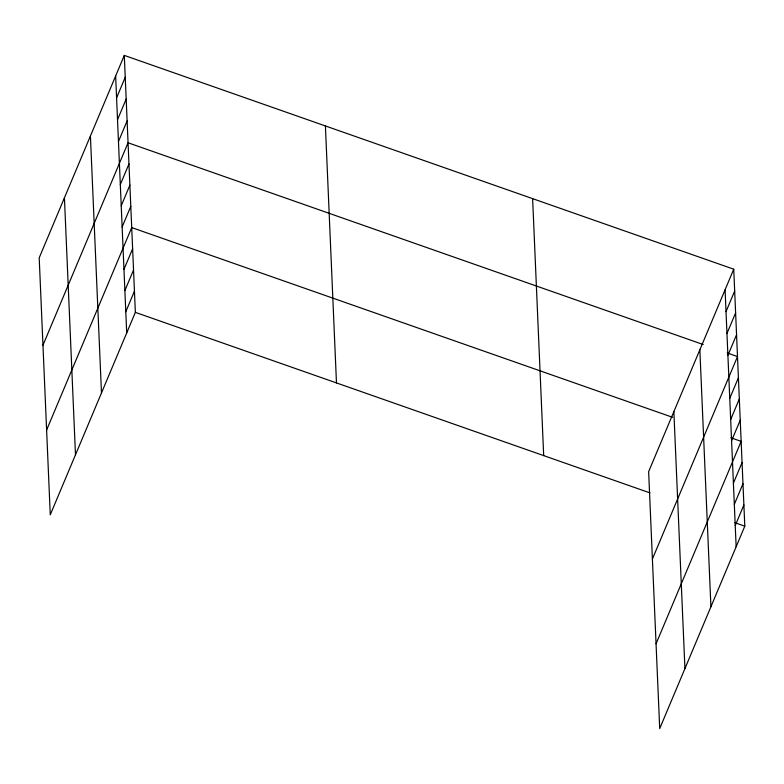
<?xml version="1.0" encoding="UTF-8"?>
<svg xmlns="http://www.w3.org/2000/svg" width="784" height="784" viewBox="0 0 784 784"><rect width="100%" height="100%" fill="white"/><g stroke="black" fill="none" stroke-linecap="round" stroke-linejoin="round"><path stroke-width="1.18" d="M124.293 55.399L39.2 257.828L50.264 514.804L135.358 312.365L124.293 55.399L733.736 269.196L744.8 526.172L659.707 728.601L648.642 471.635L733.736 269.196M116.581 97.833L125.234 77.244M117.522 119.678L126.175 99.088M118.462 141.522L127.116 120.932M42.963 345.205L128.057 142.776L703.219 344.539M120.315 184.563L128.968 163.974M121.226 205.761L129.879 185.171M122.137 226.958L130.791 206.368M46.619 430.004L131.712 227.576L672.584 417.313M123.96 269.363L132.623 248.773M124.881 290.56L133.535 269.97M125.793 311.758L134.446 291.168M726.023 311.63L734.677 291.04M726.964 333.474L735.617 312.885M727.905 355.319L736.558 334.729M652.406 559.002L737.499 356.573L727.209 352.957M729.757 398.36L738.41 377.77M730.668 419.558L739.322 398.968M731.58 440.765L740.233 420.165M656.051 643.801L741.145 441.372L730.864 437.756M733.403 483.16L742.066 462.57M734.314 504.357L742.977 483.767M735.235 525.564L743.889 504.965M135.358 312.365L649.956 492.891M734.52 522.556L744.8 526.172M725.082 289.796L736.147 546.762M699.857 349.801L710.921 606.767M673.868 411.62L684.932 668.595M532.62 198.646L543.684 455.612M325.409 125.959L336.473 382.925M115.64 75.999L126.704 332.965M90.415 136.004L101.479 392.97M64.425 197.823L75.489 454.789"/></g></svg>
